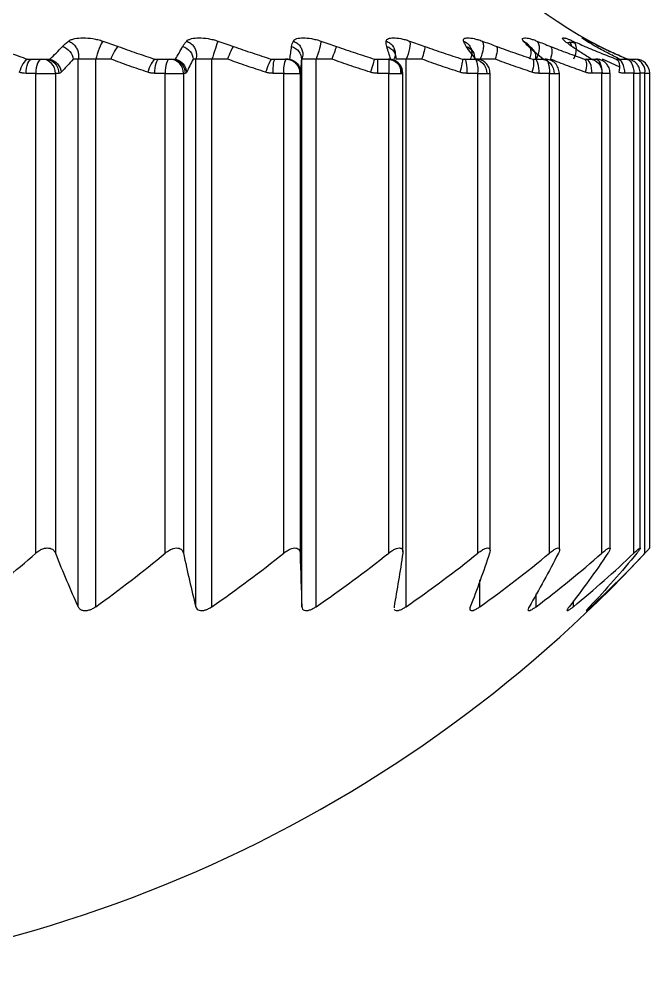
# Model space of a CAD drawing. Header units: inches. Extents: x 24920 to 61775, y 10942 to 38819.
# Drawn here: x 58783.75 to 58788.17, y 31158.84 to 31165.62 of the extents above; entities that cross this region are included whole.
import ezdxf

# ---------------------------------------------------------------- set-up
doc = ezdxf.new("R2010")
doc.units = ezdxf.units.IN
doc.header["$MEASUREMENT"] = 0
doc.layers.add('FF-FIXT', color=2, linetype='Continuous')

# ---------------------------------------------------------------- blocks, each defined once
blk = doc.blocks.new('sgg')
at = {"layer": 'FF-FIXT', "color": 8, "ltscale": 3}
for p, q in [((58787.5874, 30989.9874), (58787.584, 30989.9898)), ((58787.3507, 30989.9141), (58787.328, 30989.9341)), ((58787.6471, 30989.9195), (58787.6346, 30989.9271)), ((58783.8032, 30989.8427), (58783.8356, 30989.8427)), ((58783.8201, 30989.8357), (58783.8275, 30989.8427)), ((58783.8356, 30989.8427), (58783.9281, 30989.8427)), ((58783.8356, 30989.8427), (58783.9044, 30989.8427)), ((58783.9044, 30989.8427), (58783.9281, 30989.8427)), ((58783.9281, 30989.8427), (58783.9603, 30989.8427)), ((58784.1587, 30989.8427), (58784.1242, 30989.8427)), ((58784.1588, 30985.9972), (58784.1587, 30989.8427)), ((58784.3887, 30989.8427), (58784.2828, 30989.8427)), ((58784.2829, 30985.9972), (58784.2828, 30989.8427)), ((58784.6971, 30989.8427), (58784.7272, 30989.8427)), ((58784.7167, 30989.8357), (58784.7195, 30989.8427)), ((58784.7272, 30989.8427), (58784.813, 30989.8427)), ((58784.7272, 30989.8427), (58784.8, 30989.8427)), ((58784.8, 30989.8427), (58784.813, 30989.8427)), ((58784.813, 30989.8427), (58784.8427, 30989.8427)), ((58784.9854, 30989.8427), (58784.9666, 30989.8427)), ((58784.9855, 30985.9972), (58784.9854, 30989.8427)), ((58785.2082, 30989.8427), (58785.0987, 30989.8427)), ((58785.0988, 30985.9972), (58785.0987, 30989.8427)), ((58785.5157, 30989.8427), (58785.5429, 30989.8427)), ((58785.5376, 30989.8358), (58785.5358, 30989.8428)), ((58785.5429, 30989.8427), (58785.62, 30989.8427)), ((58785.5429, 30989.8427), (58785.6181, 30989.8427)), ((58785.6181, 30989.8427), (58785.62, 30989.8427)), ((58785.62, 30989.8427), (58785.6466, 30989.8427)), ((58785.7305, 30989.8427), (58785.7278, 30989.8427)), ((58785.7306, 30985.9973), (58785.7305, 30989.8427)), ((58785.9413, 30989.8427), (58785.8307, 30989.8427)), ((58785.8308, 30985.9973), (58785.8307, 30989.8427)), ((58786.2414, 30989.8427), (58786.265, 30989.8427)), ((58786.2651, 30989.8358), (58786.2587, 30989.8428)), ((58786.265, 30989.8427), (58786.341, 30989.8427)), ((58786.3318, 30989.8427), (58786.3548, 30989.8427)), ((58786.5724, 30989.8427), (58786.4629, 30989.8427)), ((58786.463, 30985.9973), (58786.4629, 30989.8427)), ((58786.8586, 30989.8427), (58786.8781, 30989.8427)), ((58786.8835, 30989.8358), (58786.8727, 30989.8428)), ((58786.8781, 30989.8427), (58786.9534, 30989.8427)), ((58787.0879, 30989.8427), (58786.982, 30989.8427)), ((58787.354, 30989.8427), (58787.369, 30989.8427)), ((58787.369, 30989.8427), (58787.4419, 30989.8427)), ((58787.7171, 30989.8428), (58787.7273, 30989.8428)), ((58787.7273, 30989.8428), (58787.7962, 30989.8428)), ((58787.9613, 30989.7892), (58787.844, 30989.8428)), ((58787.94, 30989.8428), (58787.9452, 30989.8428)), ((58787.9655, 30989.8358), (58787.9431, 30989.8428)), ((58787.9452, 30989.8428), (58788.0086, 30989.8428)), ((58788.018, 30989.8428), (58788.0746, 30989.8428)), ((58783.8617, 30989.7427), (58783.7929, 30989.7427)), ((58783.8617, 30989.7427), (58783.9994, 30989.7427)), ((58783.8617, 30986.3735), (58783.8617, 30989.7427)), ((58783.9994, 30989.7427), (58783.9995, 30986.3735)), ((58784.0231, 30989.7427), (58783.9994, 30989.7427)), ((58784.771, 30989.7427), (58784.6982, 30989.7427)), ((58784.771, 30989.7427), (58784.8986, 30989.7427)), ((58784.771, 30986.3735), (58784.771, 30989.7427)), ((58784.8986, 30989.7427), (58784.8986, 30986.3735)), ((58784.9115, 30989.7427), (58784.8986, 30989.7427)), ((58785.6033, 30989.7427), (58785.5281, 30989.7427)), ((58785.6033, 30989.7427), (58785.7181, 30989.7427)), ((58785.6034, 30986.3735), (58785.6033, 30989.7427)), ((58785.7181, 30989.7427), (58785.7181, 30986.3735)), ((58785.7199, 30989.7427), (58785.7181, 30989.7427)), ((58786.3409, 30989.7427), (58786.2648, 30989.7427)), ((58786.3409, 30986.3735), (58786.3409, 30989.7427)), ((58786.3409, 30989.7427), (58786.4349, 30989.7427)), ((58786.4349, 30989.7427), (58786.4411, 30989.7427)), ((58786.4411, 30986.3827), (58786.4411, 30989.7427)), ((58786.9678, 30989.7427), (58786.8925, 30989.7427)), ((58786.9679, 30986.3735), (58786.9678, 30989.7427)), ((58786.9678, 30989.7427), (58787.0534, 30989.7427)), ((58787.0534, 30986.3912), (58787.0534, 30989.7427)), ((58787.4706, 30989.7427), (58787.3978, 30989.7427)), ((58787.4706, 30989.7427), (58787.54, 30989.7427)), ((58787.4707, 30986.3735), (58787.4706, 30989.7427)), ((58787.54, 30989.7427), (58787.5419, 30989.7427)), ((58787.542, 30986.3997), (58787.5419, 30989.7427)), ((58787.8386, 30989.7428), (58787.7697, 30989.7428)), ((58787.8387, 30986.3735), (58787.8386, 30989.7428)), ((58787.8386, 30989.7428), (58787.8962, 30989.7428)), ((58787.8963, 30986.4047), (58787.8962, 30989.7428)), ((58788.0638, 30989.7428), (58788.0004, 30989.7428)), ((58788.0639, 30986.3735), (58788.0638, 30989.7428)), ((58788.0638, 30989.7428), (58788.1086, 30989.7428)), ((58788.1087, 30986.408), (58788.1086, 30989.7428)), ((58788.1414, 30989.7428), (58788.1086, 30989.7428)), ((58788.1415, 30986.3736), (58788.1414, 30989.7428)), ((58788.1414, 30989.7428), (58788.1746, 30989.7428)), ((58788.1747, 30986.4092), (58788.1746, 30989.7428)), ((58786.982, 30985.9973), (58786.982, 30986.1852)), ((58787.3767, 30985.9973), (58787.3767, 30986.087)), ((58786.3782, 30985.9973), (58786.3785, 30985.9903)), ((58787.6384, 30985.9973), (58787.6384, 30986.038))]:
    blk.add_line(p, q, dxfattribs=at)
at = {"layer": 'FF-FIXT', "color": 8, "ltscale": 3, "flags": 128}
for points in [[(58783.9044, 30989.8427), (58783.8961, 30989.8408), (58783.888, 30989.8351), (58783.8806, 30989.8258), (58783.8742, 30989.8134), (58783.8688, 30989.7982), (58783.8649, 30989.7809), (58783.8625, 30989.7622), (58783.8617, 30989.7427)], [(58784.8, 30989.8427), (58784.7944, 30989.8408), (58784.7889, 30989.8351), (58784.7839, 30989.8258), (58784.7795, 30989.8134), (58784.7759, 30989.7983), (58784.7732, 30989.781), (58784.7715, 30989.7622), (58784.771, 30989.7427)], [(58786.99, 30989.8352), (58786.9722, 30989.8408), (58786.9534, 30989.8427)], [(58787.4419, 30989.8427), (58787.4475, 30989.8408), (58787.4529, 30989.8351), (58787.4579, 30989.8259), (58787.4622, 30989.8135), (58787.4658, 30989.7983), (58787.4684, 30989.781), (58787.4701, 30989.7623), (58787.4706, 30989.7427)], [(58787.475, 30989.836), (58787.4597, 30989.8408), (58787.4419, 30989.8427)], [(58787.7962, 30989.8428), (58787.8045, 30989.8408), (58787.8124, 30989.8351), (58787.8197, 30989.8259), (58787.8262, 30989.8135), (58787.8314, 30989.7983), (58787.8354, 30989.781), (58787.8378, 30989.7623), (58787.8386, 30989.7428)], [(58788.0086, 30989.8428), (58788.0194, 30989.8408), (58788.0297, 30989.8351), (58788.0393, 30989.8259), (58788.0476, 30989.8135), (58788.0545, 30989.7983), (58788.0596, 30989.781), (58788.0627, 30989.7623), (58788.0638, 30989.7428)]]:
    blk.add_lwpolyline(points, dxfattribs=at)
at = {"layer": 'FF-FIXT', "color": 8, "ltscale": 3}
for centre, radius, start, end in [((58789.1844, 30992.6067), 3, 135.58591, 246.92294), ((58783.9018, 30989.7451), 0.0976, 358.57369, 88.48711), ((58784.7993, 30989.7434), 0.0993, 359.58654, 89.57307), ((58785.7835, 30989.7672), 0.1818, 155.45404, 187.73159), ((58785.6181, 30989.7427), 0.1, 25.3603, 89.99133), ((58800.5377, 30989.7676), 14.1969, 179.69697, 180.10056), ((58786.3405, 30989.743), 0.0998, 359.82455, 75.57339), ((58786.7838, 30989.7672), 0.1856, 352.41939, 24.00697), ((58788.0539, 30989.7566), 0.0886, 351.01758, 76.45951), ((58788.0746, 30989.7428), 0.1, 0.0016, 89.60244), ((58785.618, 30989.7427), 0.1001, 0.00136, 25.34762), ((58781.1844, 30992.8426), 9.5, 270.00122, 317.22956)]:
    blk.add_arc(centre, radius, start, end, dxfattribs=at)
for points, knots in [([(58784.0923, 30989.9694), (58784.0981, 30989.9729), (58784.1099, 30989.9798), (58784.1425, 30989.9891), (58784.1926, 30989.994), (58784.2504, 30989.9891), (58784.2978, 30989.9798), (58784.321, 30989.9729), (58784.3324, 30989.9694)], [0, 0, 0, 0, 0.123613, 0.250339, 0.5, 0.749661, 0.876362, 1, 1, 1, 1]), ([(58784.9217, 30989.9694), (58784.926, 30989.9729), (58784.9347, 30989.9798), (58784.9619, 30989.9891), (58785.0063, 30989.994), (58785.0604, 30989.9891), (58785.1064, 30989.9798), (58785.1296, 30989.9729), (58785.1411, 30989.9694)], [0, 0, 0, 0, 0.123613, 0.250339, 0.5, 0.749661, 0.876362, 1, 1, 1, 1]), ([(58785.671, 30989.9695), (58785.6737, 30989.9729), (58785.6791, 30989.9799), (58785.7002, 30989.9891), (58785.738, 30989.994), (58785.7873, 30989.9891), (58785.8308, 30989.9799), (58785.8536, 30989.9729), (58785.8648, 30989.9695)], [0, 0, 0, 0, 0.123614, 0.250339, 0.5, 0.749661, 0.876362, 1, 1, 1, 1]), ([(58786.324, 30989.9695), (58786.325, 30989.9729), (58786.3271, 30989.9799), (58786.3417, 30989.9891), (58786.372, 30989.994), (58786.4155, 30989.9892), (58786.4556, 30989.9799), (58786.4774, 30989.9729), (58786.4881, 30989.9695)], [0, 0, 0, 0, 0.123613, 0.250339, 0.5, 0.749661, 0.876362, 1, 1, 1, 1]), ([(58786.8667, 30989.9695), (58786.866, 30989.9729), (58786.8647, 30989.9799), (58786.8725, 30989.9892), (58786.8947, 30989.994), (58786.9314, 30989.9892), (58786.9672, 30989.9799), (58786.9876, 30989.9729), (58786.9977, 30989.9695)], [0, 0, 0, 0, 0.123613, 0.250339, 0.5, 0.749662, 0.876363, 1, 1, 1, 1]), ([(58787.2875, 30989.9695), (58787.2852, 30989.9729), (58787.2805, 30989.9799), (58787.2813, 30989.9892), (58787.2949, 30989.994), (58787.324, 30989.9892), (58787.3548, 30989.9799), (58787.3733, 30989.9729), (58787.3825, 30989.9695)], [0, 0, 0, 0, 0.123613, 0.250339, 0.5, 0.749661, 0.876362, 1, 1, 1, 1]), ([(58787.5773, 30989.9695), (58787.5734, 30989.9729), (58787.5654, 30989.9799), (58787.5592, 30989.9892), (58787.5639, 30989.994), (58787.5848, 30989.9892), (58787.61, 30989.9799), (58787.6263, 30989.9729), (58787.6343, 30989.9695)], [0, 0, 0, 0, 0.123612, 0.250338, 0.499998, 0.74966, 0.87636, 1, 1, 1, 1]), ([(58787.73, 30989.9695), (58787.7246, 30989.9729), (58787.7135, 30989.9799), (58787.7004, 30989.9892), (58787.6961, 30989.994), (58787.7084, 30989.9892), (58787.7273, 30989.9799), (58787.741, 30989.9729), (58787.7477, 30989.9695)], [0, 0, 0, 0, 0.123613, 0.250339, 0.5, 0.749661, 0.876362, 1, 1, 1, 1]), ([(58787.7256, 30989.9724), (58787.7228, 30989.9755), (58787.7162, 30989.9829), (58787.7076, 30989.9879), (58787.7025, 30989.9909)], [0, 0, 0, 0, 0.416208, 1, 1, 1, 1]), ([(58783.5594, 30989.9318), (58783.5999, 30989.9161), (58783.6807, 30989.8848), (58783.7625, 30989.8567), (58783.8032, 30989.8427)], [0, 0, 0, 0, 0.501893, 1, 1, 1, 1]), ([(58783.9603, 30989.8427), (58783.975, 30989.8567), (58784.0047, 30989.8848), (58784.034, 30989.9161), (58784.0487, 30989.9318)], [0, 0, 0, 0, 0.498105, 1, 1, 1, 1]), ([(58784.0487, 30989.9318), (58784.055, 30989.9383), (58784.0677, 30989.9513), (58784.0841, 30989.9634), (58784.0923, 30989.9694)], [0, 0, 0, 0, 0.497576, 1, 1, 1, 1]), ([(58784.0487, 30989.9318), (58784.0681, 30989.9258), (58784.0874, 30989.9129), (58784.1146, 30989.8797), (58784.1222, 30989.86), (58784.1242, 30989.8427)], [0, 0, 0, 0, 0.5, 0.5, 1, 1, 1, 1]), ([(58784.0923, 30989.9694), (58784.101, 30989.9651), (58784.1183, 30989.9563), (58784.1396, 30989.9344), (58784.1548, 30989.9082), (58784.1616, 30989.8827), (58784.1625, 30989.8605), (58784.16, 30989.8486), (58784.1587, 30989.8427)], [0, 0, 0, 0, 0.187319, 0.374876, 0.562147, 0.749607, 0.875012, 1, 1, 1, 1]), ([(58784.3324, 30989.9694), (58784.3262, 30989.9608), (58784.3165, 30989.9417), (58784.297, 30989.8919), (58784.2881, 30989.8634), (58784.2828, 30989.8427)], [0, 0, 0, 0, 0.5, 0.5, 1, 1, 1, 1]), ([(58784.3324, 30989.9694), (58784.3507, 30989.9634), (58784.3871, 30989.9513), (58784.4224, 30989.9383), (58784.4399, 30989.9318)], [0, 0, 0, 0, 0.502424, 1, 1, 1, 1]), ([(58784.4399, 30989.9318), (58784.4326, 30989.9262), (58784.4231, 30989.9143), (58784.4042, 30989.8815), (58784.3952, 30989.8612), (58784.3887, 30989.8427)], [0, 0, 0, 0, 0.5, 0.5, 1, 1, 1, 1]), ([(58784.4399, 30989.9318), (58784.4827, 30989.9161), (58784.568, 30989.8848), (58784.6542, 30989.8567), (58784.6971, 30989.8427)], [0, 0, 0, 0, 0.501894, 1, 1, 1, 1]), ([(58784.8427, 30989.8427), (58784.8511, 30989.8567), (58784.8681, 30989.8848), (58784.8849, 30989.9161), (58784.8933, 30989.9319)], [0, 0, 0, 0, 0.498105, 1, 1, 1, 1]), ([(58784.8933, 30989.9319), (58784.8971, 30989.9383), (58784.9047, 30989.9513), (58784.916, 30989.9634), (58784.9217, 30989.9694)], [0, 0, 0, 0, 0.497576, 1, 1, 1, 1]), ([(58784.8933, 30989.9318), (58784.9131, 30989.9258), (58784.9324, 30989.9129), (58784.9588, 30989.8797), (58784.9655, 30989.86), (58784.9666, 30989.8427)], [0, 0, 0, 0, 0.5, 0.5, 1, 1, 1, 1]), ([(58784.9217, 30989.9694), (58784.9307, 30989.9651), (58784.9486, 30989.9563), (58784.97, 30989.9344), (58784.9848, 30989.9083), (58784.9906, 30989.8828), (58784.9904, 30989.8605), (58784.9871, 30989.8486), (58784.9854, 30989.8427)], [0, 0, 0, 0, 0.1873188, 0.3748764, 0.5621473, 0.7496069, 0.875012, 1, 1, 1, 1]), ([(58785.1411, 30989.9694), (58785.138, 30989.9608), (58785.1315, 30989.9418), (58785.1149, 30989.8919), (58785.1055, 30989.8635), (58785.0987, 30989.8427)], [0, 0, 0, 0, 0.5, 0.5, 1, 1, 1, 1]), ([(58785.1411, 30989.9694), (58785.1596, 30989.9634), (58785.1964, 30989.9513), (58785.2326, 30989.9383), (58785.2507, 30989.9319)], [0, 0, 0, 0, 0.502424, 1, 1, 1, 1]), ([(58785.2507, 30989.9319), (58785.2459, 30989.9262), (58785.2389, 30989.9143), (58785.2232, 30989.8816), (58785.2149, 30989.8612), (58785.2082, 30989.8427)], [0, 0, 0, 0, 0.5, 0.5, 1, 1, 1, 1]), ([(58785.2507, 30989.9319), (58785.2948, 30989.9162), (58785.3826, 30989.8849), (58785.4715, 30989.8567), (58785.5157, 30989.8427)], [0, 0, 0, 0, 0.501894, 1, 1, 1, 1]), ([(58785.6466, 30989.8427), (58785.6486, 30989.8567), (58785.6525, 30989.8849), (58785.6564, 30989.9162), (58785.6584, 30989.9319)], [0, 0, 0, 0, 0.498105, 1, 1, 1, 1]), ([(58785.6584, 30989.9319), (58785.6595, 30989.9383), (58785.6618, 30989.9513), (58785.6679, 30989.9634), (58785.671, 30989.9695)], [0, 0, 0, 0, 0.497576, 1, 1, 1, 1]), ([(58785.6584, 30989.9319), (58785.6781, 30989.9258), (58785.697, 30989.9129), (58785.7219, 30989.8797), (58785.7277, 30989.86), (58785.7278, 30989.8427)], [0, 0, 0, 0, 0.5, 0.5, 1, 1, 1, 1]), ([(58785.671, 30989.9695), (58785.68, 30989.9651), (58785.6982, 30989.9563), (58785.7192, 30989.9344), (58785.7332, 30989.9083), (58785.738, 30989.8828), (58785.7366, 30989.8605), (58785.7326, 30989.8486), (58785.7305, 30989.8427)], [0, 0, 0, 0, 0.187319, 0.374876, 0.562147, 0.749607, 0.875012, 1, 1, 1, 1]), ([(58785.8648, 30989.9695), (58785.865, 30989.9609), (58785.8619, 30989.9418), (58785.8484, 30989.8919), (58785.8388, 30989.8635), (58785.8307, 30989.8427)], [0, 0, 0, 0, 0.5, 0.5, 1, 1, 1, 1]), ([(58785.8648, 30989.9695), (58785.8831, 30989.9634), (58785.9196, 30989.9513), (58785.956, 30989.9383), (58785.9742, 30989.9319)], [0, 0, 0, 0, 0.502424, 1, 1, 1, 1]), ([(58785.9742, 30989.9319), (58785.972, 30989.9262), (58785.9677, 30989.9143), (58785.9556, 30989.8816), (58785.9481, 30989.8612), (58785.9413, 30989.8427)], [0, 0, 0, 0, 0.5, 0.5, 1, 1, 1, 1]), ([(58785.9742, 30989.9319), (58786.0186, 30989.9162), (58786.1072, 30989.8849), (58786.1968, 30989.8567), (58786.2414, 30989.8427)], [0, 0, 0, 0, 0.5018941, 1, 1, 1, 1]), ([(58786.3274, 30989.9319), (58786.3259, 30989.9384), (58786.3228, 30989.9513), (58786.3236, 30989.9634), (58786.324, 30989.9695)], [0, 0, 0, 0, 0.4975763, 1, 1, 1, 1]), ([(58786.324, 30989.9695), (58786.3329, 30989.9651), (58786.3509, 30989.9564), (58786.3711, 30989.9344), (58786.3841, 30989.9083), (58786.3876, 30989.8828), (58786.3852, 30989.8606), (58786.3805, 30989.8487), (58786.3781, 30989.8427)], [0, 0, 0, 0, 0.187319, 0.374876, 0.562147, 0.749607, 0.875012, 1, 1, 1, 1]), ([(58786.3548, 30989.8427), (58786.3502, 30989.8567), (58786.341, 30989.8849), (58786.332, 30989.9162), (58786.3274, 30989.9319)], [0, 0, 0, 0, 0.4981049, 1, 1, 1, 1]), ([(58786.3274, 30989.9319), (58786.3466, 30989.9258), (58786.3648, 30989.9129), (58786.3877, 30989.8797), (58786.3924, 30989.86), (58786.3916, 30989.8427)], [0, 0, 0, 0, 0.5, 0.5, 1, 1, 1, 1]), ([(58786.4881, 30989.9695), (58786.4916, 30989.9609), (58786.4918, 30989.9418), (58786.4819, 30989.8919), (58786.4723, 30989.8635), (58786.4629, 30989.8427)], [0, 0, 0, 0, 0.5, 0.5, 1, 1, 1, 1]), ([(58786.4881, 30989.9695), (58786.5059, 30989.9634), (58786.5412, 30989.9513), (58786.577, 30989.9384), (58786.5949, 30989.9319)], [0, 0, 0, 0, 0.5024236, 1, 1, 1, 1]), ([(58786.5949, 30989.9319), (58786.5955, 30989.9262), (58786.5938, 30989.9143), (58786.5856, 30989.8816), (58786.5792, 30989.8612), (58786.5724, 30989.8427)], [0, 0, 0, 0, 0.5, 0.5, 1, 1, 1, 1]), ([(58786.5949, 30989.9319), (58786.6387, 30989.9162), (58786.7261, 30989.8849), (58786.8145, 30989.8568), (58786.8586, 30989.8427)], [0, 0, 0, 0, 0.501894, 1, 1, 1, 1]), ([(58786.8667, 30989.9695), (58786.8754, 30989.9651), (58786.8927, 30989.9564), (58786.9118, 30989.9344), (58786.9233, 30989.9083), (58786.9256, 30989.8828), (58786.9221, 30989.8606), (58786.9169, 30989.8487), (58786.9143, 30989.8427)], [0, 0, 0, 0, 0.187319, 0.374876, 0.562147, 0.749607, 0.875012, 1, 1, 1, 1]), ([(58786.8861, 30989.9319), (58786.882, 30989.9384), (58786.8736, 30989.9514), (58786.869, 30989.9634), (58786.8667, 30989.9695)], [0, 0, 0, 0, 0.497576, 1, 1, 1, 1]), ([(58786.9521, 30989.8427), (58786.9411, 30989.8568), (58786.9189, 30989.8849), (58786.8971, 30989.9162), (58786.8861, 30989.9319)], [0, 0, 0, 0, 0.4981049, 1, 1, 1, 1]), ([(58786.8861, 30989.9319), (58786.9045, 30989.9258), (58786.9214, 30989.913), (58786.9419, 30989.8797), (58786.9454, 30989.8601), (58786.9437, 30989.8427)], [0, 0, 0, 0, 0.5, 0.5, 1, 1, 1, 1]), ([(58786.9977, 30989.9695), (58787.0043, 30989.9609), (58787.008, 30989.9418), (58787.0018, 30989.892), (58786.9923, 30989.8635), (58786.982, 30989.8427)], [0, 0, 0, 0, 0.5, 0.5, 1, 1, 1, 1]), ([(58786.9977, 30989.9695), (58787.0144, 30989.9634), (58787.0478, 30989.9514), (58787.0824, 30989.9384), (58787.0995, 30989.9319)], [0, 0, 0, 0, 0.502424, 1, 1, 1, 1]), ([(58787.0995, 30989.9319), (58787.1028, 30989.9262), (58787.104, 30989.9144), (58787.0997, 30989.8816), (58787.0944, 30989.8612), (58787.0879, 30989.8427)], [0, 0, 0, 0, 0.5, 0.5, 1, 1, 1, 1]), ([(58787.0995, 30989.9319), (58787.1418, 30989.9162), (58787.2262, 30989.8849), (58787.3115, 30989.8568), (58787.354, 30989.8427)], [0, 0, 0, 0, 0.501894, 1, 1, 1, 1]), ([(58787.3225, 30989.9319), (58787.3158, 30989.9384), (58787.3024, 30989.9514), (58787.2925, 30989.9634), (58787.2875, 30989.9695)], [0, 0, 0, 0, 0.497576, 1, 1, 1, 1]), ([(58787.2875, 30989.9695), (58787.2957, 30989.9651), (58787.3121, 30989.9564), (58787.3295, 30989.9344), (58787.3395, 30989.9083), (58787.3405, 30989.8828), (58787.336, 30989.8606), (58787.3303, 30989.8487), (58787.3275, 30989.8427)], [0, 0, 0, 0, 0.187319, 0.374876, 0.562147, 0.749607, 0.875012, 1, 1, 1, 1]), ([(58787.4256, 30989.8427), (58787.4084, 30989.8568), (58787.3738, 30989.8849), (58787.3396, 30989.9162), (58787.3225, 30989.9319)], [0, 0, 0, 0, 0.498105, 1, 1, 1, 1]), ([(58787.3225, 30989.9319), (58787.3396, 30989.9258), (58787.3549, 30989.913), (58787.3725, 30989.8797), (58787.3747, 30989.8601), (58787.3722, 30989.8427)], [0, 0, 0, 0, 0.5, 0.5, 1, 1, 1, 1]), ([(58787.3825, 30989.9695), (58787.3922, 30989.9609), (58787.3991, 30989.9418), (58787.3968, 30989.892), (58787.3877, 30989.8635), (58787.3766, 30989.8427)], [0, 0, 0, 0, 0.5, 0.5, 1, 1, 1, 1]), ([(58787.3825, 30989.9695), (58787.3979, 30989.9634), (58787.4287, 30989.9514), (58787.4611, 30989.9384), (58787.4773, 30989.9319)], [0, 0, 0, 0, 0.502424, 1, 1, 1, 1]), ([(58787.4773, 30989.9319), (58787.4832, 30989.9262), (58787.4871, 30989.9144), (58787.487, 30989.8816), (58787.4829, 30989.8613), (58787.4768, 30989.8427)], [0, 0, 0, 0, 0.5, 0.5, 1, 1, 1, 1]), ([(58787.4773, 30989.9319), (58787.5171, 30989.9162), (58787.5966, 30989.8849), (58787.677, 30989.8568), (58787.7171, 30989.8428)], [0, 0, 0, 0, 0.501894, 1, 1, 1, 1]), ([(58787.6272, 30989.9319), (58787.6181, 30989.9384), (58787.5999, 30989.9514), (58787.5849, 30989.9634), (58787.5773, 30989.9695)], [0, 0, 0, 0, 0.497576, 1, 1, 1, 1]), ([(58787.6453, 30989.9559), (58787.6352, 30989.9578), (58787.6146, 30989.9616), (58787.6064, 30989.9592), (58787.6022, 30989.9579)], [0, 0, 0, 0, 0.488041, 1, 1, 1, 1]), ([(58787.6278, 30989.9313), (58787.6265, 30989.9364), (58787.6241, 30989.9467), (58787.6184, 30989.9553), (58787.6156, 30989.9597)], [0, 0, 0, 0, 0.489562, 1, 1, 1, 1]), ([(58787.7652, 30989.8428), (58787.7421, 30989.8568), (58787.6958, 30989.8849), (58787.6501, 30989.9162), (58787.6272, 30989.9319)], [0, 0, 0, 0, 0.498105, 1, 1, 1, 1]), ([(58787.6343, 30989.9695), (58787.6481, 30989.9634), (58787.6756, 30989.9514), (58787.7052, 30989.9384), (58787.72, 30989.9319)], [0, 0, 0, 0, 0.5024236, 1, 1, 1, 1]), ([(58787.6343, 30989.9695), (58787.6469, 30989.9609), (58787.6569, 30989.9418), (58787.6585, 30989.892), (58787.65, 30989.8635), (58787.6384, 30989.8428)], [0, 0, 0, 0, 0.5, 0.5, 1, 1, 1, 1]), ([(58787.72, 30989.9319), (58787.7566, 30989.9162), (58787.8294, 30989.8849), (58787.9032, 30989.8568), (58787.94, 30989.8428)], [0, 0, 0, 0, 0.501894, 1, 1, 1, 1]), ([(58787.7937, 30989.9319), (58787.7824, 30989.9384), (58787.7597, 30989.9514), (58787.74, 30989.9634), (58787.73, 30989.9695)], [0, 0, 0, 0, 0.497576, 1, 1, 1, 1]), ([(58787.7477, 30989.9695), (58787.7596, 30989.9634), (58787.7832, 30989.9514), (58787.8094, 30989.9384), (58787.8225, 30989.9319)], [0, 0, 0, 0, 0.502424, 1, 1, 1, 1]), ([(58787.9636, 30989.8428), (58787.9352, 30989.8568), (58787.8782, 30989.8849), (58787.8219, 30989.9162), (58787.7937, 30989.9319)], [0, 0, 0, 0, 0.498105, 1, 1, 1, 1]), ([(58788.0166, 30989.8428), (58787.9834, 30989.8568), (58787.917, 30989.8849), (58787.8513, 30989.9162), (58787.8183, 30989.9319)], [0, 0, 0, 0, 0.498105, 1, 1, 1, 1]), ([(58787.8225, 30989.9319), (58787.855, 30989.9162), (58787.9197, 30989.8849), (58787.9853, 30989.8568), (58788.0179, 30989.8428)], [0, 0, 0, 0, 0.501894, 1, 1, 1, 1]), ([(58783.8032, 30989.8427), (58783.7938, 30989.8378), (58783.7822, 30989.8266), (58783.7607, 30989.7928), (58783.7513, 30989.7708), (58783.7456, 30989.7505)], [0, 0, 0, 0, 0.5, 0.5, 1, 1, 1, 1]), ([(58783.7929, 30989.7427), (58783.7929, 30989.7662), (58783.797, 30989.7939), (58783.8137, 30989.8329), (58783.8255, 30989.8427), (58783.8356, 30989.8427)], [0, 0, 0, 0, 0.5, 0.5, 1, 1, 1, 1]), ([(58783.9281, 30989.8427), (58783.9505, 30989.8427), (58783.9768, 30989.8329), (58784.0139, 30989.7939), (58784.0231, 30989.7662), (58784.0231, 30989.7427)], [0, 0, 0, 0, 0.5, 0.5, 1, 1, 1, 1]), ([(58783.9603, 30989.8427), (58783.9794, 30989.8376), (58783.9995, 30989.8257), (58784.029, 30989.7914), (58784.0376, 30989.7699), (58784.0395, 30989.7505)], [0, 0, 0, 0, 0.5, 0.5, 1, 1, 1, 1]), ([(58784.1242, 30989.8427), (58784.1101, 30989.8265), (58784.082, 30989.7941), (58784.0536, 30989.765), (58784.0395, 30989.7505)], [0, 0, 0, 0, 0.501585, 1, 1, 1, 1]), ([(58784.2828, 30989.8427), (58784.2735, 30989.8428), (58784.2636, 30989.8427), (58784.2538, 30989.8427), (58784.2426, 30989.8427), (58784.2313, 30989.8427), (58784.2208, 30989.8427), (58784.2102, 30989.8427), (58784.2001, 30989.8427), (58784.1914, 30989.8427), (58784.1826, 30989.8427), (58784.1749, 30989.8427), (58784.169, 30989.8427), (58784.1647, 30989.8427), (58784.1612, 30989.8428), (58784.1587, 30989.8427)], [0, 0, 0, 0, 0.0000293073, 0.0000293073, 0.0000293073, 0.0000629551, 0.0000629551, 0.0000629551, 0.0000966479, 0.0000966479, 0.0000966479, 0.0001303408, 0.0001303408, 0.0001303408, 0.0001544286, 0.0001544286, 0.0001544286, 0.0001544286]), ([(58784.6481, 30989.7506), (58784.6047, 30989.7651), (58784.5177, 30989.7941), (58784.4318, 30989.8265), (58784.3887, 30989.8427)], [0, 0, 0, 0, 0.498412, 1, 1, 1, 1]), ([(58784.6971, 30989.8427), (58784.6903, 30989.8379), (58784.6812, 30989.8266), (58784.6629, 30989.7928), (58784.6541, 30989.7708), (58784.6481, 30989.7506)], [0, 0, 0, 0, 0.5, 0.5, 1, 1, 1, 1]), ([(58784.6982, 30989.7427), (58784.6982, 30989.7663), (58784.701, 30989.7939), (58784.7124, 30989.8329), (58784.7204, 30989.8427), (58784.7272, 30989.8427)], [0, 0, 0, 0, 0.5, 0.5, 1, 1, 1, 1]), ([(58784.813, 30989.8427), (58784.8362, 30989.8427), (58784.8634, 30989.8329), (58784.9019, 30989.7939), (58784.9115, 30989.7663), (58784.9115, 30989.7427)], [0, 0, 0, 0, 0.5, 0.5, 1, 1, 1, 1]), ([(58784.8427, 30989.8427), (58784.8622, 30989.8376), (58784.8826, 30989.8257), (58784.9115, 30989.7915), (58784.9194, 30989.7699), (58784.9204, 30989.7506)], [0, 0, 0, 0, 0.5, 0.5, 1, 1, 1, 1]), ([(58784.9666, 30989.8427), (58784.9589, 30989.8265), (58784.9436, 30989.7941), (58784.9281, 30989.7651), (58784.9204, 30989.7506)], [0, 0, 0, 0, 0.501585, 1, 1, 1, 1]), ([(58785.0987, 30989.8427), (58785.0891, 30989.8428), (58785.0791, 30989.8427), (58785.0694, 30989.8427), (58785.0584, 30989.8427), (58785.0474, 30989.8427), (58785.0375, 30989.8427), (58785.0276, 30989.8427), (58785.0185, 30989.8427), (58785.0108, 30989.8427), (58785.0032, 30989.8427), (58784.9969, 30989.8427), (58784.9924, 30989.8427), (58784.9891, 30989.8427), (58784.9868, 30989.8428), (58784.9854, 30989.8427)], [0, 0, 0, 0, 0.0000293073, 0.0000293073, 0.0000293073, 0.0000629551, 0.0000629551, 0.0000629551, 0.0000966479, 0.0000966479, 0.0000966479, 0.0001303408, 0.0001303408, 0.0001303408, 0.0001544286, 0.0001544286, 0.0001544286, 0.0001544286]), ([(58785.4763, 30989.7506), (58785.4315, 30989.7651), (58785.3416, 30989.7942), (58785.2527, 30989.8265), (58785.2082, 30989.8427)], [0, 0, 0, 0, 0.498413, 1, 1, 1, 1]), ([(58785.5157, 30989.8427), (58785.5115, 30989.8379), (58785.5051, 30989.8266), (58785.4905, 30989.7928), (58785.4826, 30989.7708), (58785.4763, 30989.7506)], [0, 0, 0, 0, 0.5, 0.5, 1, 1, 1, 1]), ([(58785.5281, 30989.7427), (58785.5281, 30989.7663), (58785.5295, 30989.7939), (58785.5353, 30989.8329), (58785.5394, 30989.8427), (58785.5429, 30989.8427)], [0, 0, 0, 0, 0.5, 0.5, 1, 1, 1, 1]), ([(58785.7084, 30989.7856), (58785.7062, 30989.7896), (58785.6992, 30989.8026), (58785.6803, 30989.8224), (58785.6508, 30989.8396), (58785.6284, 30989.8417), (58785.617, 30989.8427)], [0, 0, 0, 0, 0.126488, 0.404145, 0.697893, 1, 1, 1, 1]), ([(58785.62, 30989.8427), (58785.6435, 30989.8427), (58785.6711, 30989.8329), (58785.7102, 30989.7939), (58785.7199, 30989.7663), (58785.7199, 30989.7427)], [0, 0, 0, 0, 0.5, 0.5, 1, 1, 1, 1]), ([(58785.6466, 30989.8427), (58785.6662, 30989.8377), (58785.6863, 30989.8257), (58785.714, 30989.7915), (58785.7211, 30989.7699), (58785.7212, 30989.7506)], [0, 0, 0, 0, 0.5, 0.5, 1, 1, 1, 1]), ([(58785.7278, 30989.8427), (58785.7267, 30989.8265), (58785.7245, 30989.7942), (58785.7223, 30989.7651), (58785.7212, 30989.7506)], [0, 0, 0, 0, 0.501585, 1, 1, 1, 1]), ([(58785.8307, 30989.8427), (58785.8209, 30989.8428), (58785.811, 30989.8427), (58785.8017, 30989.8427), (58785.791, 30989.8427), (58785.7807, 30989.8427), (58785.7717, 30989.8427), (58785.7626, 30989.8427), (58785.7546, 30989.8427), (58785.7482, 30989.8427), (58785.7419, 30989.8427), (58785.737, 30989.8427), (58785.734, 30989.8427), (58785.7319, 30989.8427), (58785.7307, 30989.8428), (58785.7305, 30989.8427)], [0, 0, 0, 0, 0.0000293037, 0.0000293037, 0.0000293037, 0.0000629519, 0.0000629519, 0.0000629519, 0.0000966448, 0.0000966448, 0.0000966448, 0.0001303377, 0.0001303377, 0.0001303377, 0.0001544289, 0.0001544289, 0.0001544289, 0.0001544289]), ([(58786.2125, 30989.7506), (58786.1671, 30989.7651), (58786.0762, 30989.7942), (58785.9864, 30989.8265), (58785.9413, 30989.8427)], [0, 0, 0, 0, 0.498413, 1, 1, 1, 1]), ([(58786.2414, 30989.8427), (58786.2399, 30989.8379), (58786.2363, 30989.8267), (58786.2257, 30989.7928), (58786.2188, 30989.7708), (58786.2125, 30989.7506)], [0, 0, 0, 0, 0.5, 0.5, 1, 1, 1, 1]), ([(58786.2648, 30989.7427), (58786.2648, 30989.7663), (58786.2648, 30989.7939), (58786.2649, 30989.833), (58786.2649, 30989.8427), (58786.265, 30989.8427)], [0, 0, 0, 0, 0.5, 0.5, 1, 1, 1, 1]), ([(58786.3318, 30989.8427), (58786.3552, 30989.8427), (58786.3826, 30989.833), (58786.4213, 30989.7939), (58786.431, 30989.7663), (58786.431, 30989.7427)], [0, 0, 0, 0, 0.5, 0.5, 1, 1, 1, 1]), ([(58786.4349, 30989.7427), (58786.434, 30989.7489), (58786.4324, 30989.7615), (58786.4261, 30989.78), (58786.4171, 30989.7975), (58786.4053, 30989.8131), (58786.3912, 30989.826), (58786.3752, 30989.8356), (58786.3579, 30989.8417), (58786.346, 30989.8424), (58786.34, 30989.8427)], [0, 0, 0, 0, 0.1204617, 0.2427757, 0.3666131, 0.4917306, 0.6178893, 0.7448362, 0.8723117, 1, 1, 1, 1]), ([(58786.3548, 30989.8427), (58786.374, 30989.8377), (58786.3934, 30989.8257), (58786.4194, 30989.7915), (58786.4254, 30989.7699), (58786.4247, 30989.7506)], [0, 0, 0, 0, 0.5, 0.5, 1, 1, 1, 1]), ([(58786.4629, 30989.8427), (58786.4534, 30989.8427), (58786.433, 30989.8427), (58786.4073, 30989.8427), (58786.3964, 30989.8427), (58786.3916, 30989.8427)], [0, 0, 0, 0, 0.326782, 0.700724, 1, 1, 1, 1]), ([(58786.8407, 30989.7506), (58786.7959, 30989.7651), (58786.7059, 30989.7942), (58786.617, 30989.8265), (58786.5724, 30989.8427)], [0, 0, 0, 0, 0.498413, 1, 1, 1, 1]), ([(58786.8586, 30989.8427), (58786.8598, 30989.8379), (58786.8591, 30989.8267), (58786.8527, 30989.7929), (58786.847, 30989.7708), (58786.8407, 30989.7506)], [0, 0, 0, 0, 0.5, 0.5, 1, 1, 1, 1]), ([(58786.8925, 30989.7427), (58786.8925, 30989.7663), (58786.8911, 30989.7939), (58786.8855, 30989.833), (58786.8815, 30989.8427), (58786.8781, 30989.8427)], [0, 0, 0, 0, 0.5, 0.5, 1, 1, 1, 1]), ([(58786.9332, 30989.8427), (58786.9559, 30989.8427), (58786.9825, 30989.833), (58787.0201, 30989.7939), (58787.0296, 30989.7663), (58787.0296, 30989.7427)], [0, 0, 0, 0, 0.5, 0.5, 1, 1, 1, 1]), ([(58787.0534, 30989.7427), (58787.052, 30989.7556), (58787.05, 30989.774), (58787.0372, 30989.7986), (58787.0215, 30989.818), (58786.996, 30989.8346), (58786.9717, 30989.8434), (58786.957, 30989.8418), (58786.9535, 30989.8413)], [0, 0, 0, 0, 0.2453791, 0.350648, 0.5260066, 0.7181225, 0.9319356, 1, 1, 1, 1]), ([(58787.3476, 30989.7506), (58787.3042, 30989.7651), (58787.2171, 30989.7942), (58787.1311, 30989.8265), (58787.0879, 30989.8427)], [0, 0, 0, 0, 0.498413, 1, 1, 1, 1]), ([(58787.354, 30989.8427), (58787.3579, 30989.8379), (58787.3602, 30989.8267), (58787.3581, 30989.7929), (58787.3537, 30989.7708), (58787.3476, 30989.7506)], [0, 0, 0, 0, 0.5, 0.5, 1, 1, 1, 1]), ([(58787.3978, 30989.7427), (58787.3978, 30989.7663), (58787.395, 30989.7939), (58787.3837, 30989.833), (58787.3758, 30989.8427), (58787.369, 30989.8427)], [0, 0, 0, 0, 0.5, 0.5, 1, 1, 1, 1]), ([(58787.4112, 30989.8427), (58787.4328, 30989.8427), (58787.458, 30989.833), (58787.4938, 30989.7939), (58787.5027, 30989.7663), (58787.5027, 30989.7427)], [0, 0, 0, 0, 0.5, 0.5, 1, 1, 1, 1]), ([(58787.54, 30989.7427), (58787.5382, 30989.7557), (58787.5346, 30989.7817), (58787.5117, 30989.8151), (58787.4793, 30989.8385), (58787.4537, 30989.8413), (58787.4409, 30989.8427)], [0, 0, 0, 0, 0.247021, 0.496599, 0.747891, 1, 1, 1, 1]), ([(58787.7223, 30989.7506), (58787.6813, 30989.7651), (58787.5989, 30989.7942), (58787.5176, 30989.8265), (58787.4768, 30989.8427)], [0, 0, 0, 0, 0.498413, 1, 1, 1, 1]), ([(58787.7171, 30989.8428), (58787.7236, 30989.8379), (58787.7288, 30989.8267), (58787.7311, 30989.7929), (58787.728, 30989.7708), (58787.7223, 30989.7506)], [0, 0, 0, 0, 0.5, 0.5, 1, 1, 1, 1]), ([(58787.7697, 30989.7428), (58787.7697, 30989.7663), (58787.7656, 30989.7939), (58787.749, 30989.833), (58787.7373, 30989.8428), (58787.7273, 30989.8428)], [0, 0, 0, 0, 0.5, 0.5, 1, 1, 1, 1]), ([(58787.7556, 30989.8428), (58787.7756, 30989.8428), (58787.7989, 30989.833), (58787.832, 30989.7939), (58787.8402, 30989.7663), (58787.8402, 30989.7428)], [0, 0, 0, 0, 0.5, 0.5, 1, 1, 1, 1]), ([(58787.8962, 30989.7428), (58787.8948, 30989.7557), (58787.8928, 30989.7742), (58787.8801, 30989.7985), (58787.8648, 30989.8174), (58787.8402, 30989.8339), (58787.816, 30989.843), (58787.8008, 30989.8416), (58787.7964, 30989.8412)], [0, 0, 0, 0, 0.247347, 0.350956, 0.522375, 0.708315, 0.916022, 1, 1, 1, 1]), ([(58787.94, 30989.8428), (58787.949, 30989.8379), (58787.9569, 30989.8267), (58787.9636, 30989.7929), (58787.962, 30989.7709), (58787.9567, 30989.7506)], [0, 0, 0, 0, 0.5, 0.5, 1, 1, 1, 1]), ([(58788.0004, 30989.7428), (58788.0004, 30989.7663), (58787.995, 30989.7939), (58787.9734, 30989.833), (58787.9582, 30989.8428), (58787.9452, 30989.8428)], [0, 0, 0, 0, 0.5, 0.5, 1, 1, 1, 1]), ([(58788.1086, 30989.7428), (58788.1072, 30989.7558), (58788.1052, 30989.7742), (58788.0925, 30989.7985), (58788.0773, 30989.8173), (58788.053, 30989.8337), (58788.0288, 30989.8429), (58788.0135, 30989.8416), (58788.0089, 30989.8412)], [0, 0, 0, 0, 0.247937, 0.351196, 0.52184, 0.706497, 0.912755, 1, 1, 1, 1]), ([(58783.7929, 30989.7427), (58783.7848, 30989.743), (58783.7688, 30989.7437), (58783.7533, 30989.7483), (58783.7456, 30989.7505)], [0, 0, 0, 0, 0.5011414, 1, 1, 1, 1]), ([(58784.0395, 30989.7505), (58784.0368, 30989.7483), (58784.0315, 30989.7437), (58784.0259, 30989.743), (58784.0231, 30989.7427)], [0, 0, 0, 0, 0.498577, 1, 1, 1, 1]), ([(58784.6982, 30989.7427), (58784.6897, 30989.743), (58784.6727, 30989.7438), (58784.6563, 30989.7483), (58784.6481, 30989.7506)], [0, 0, 0, 0, 0.501141, 1, 1, 1, 1]), ([(58784.9204, 30989.7506), (58784.919, 30989.7483), (58784.9161, 30989.7438), (58784.913, 30989.7431), (58784.9115, 30989.7427)], [0, 0, 0, 0, 0.4985774, 1, 1, 1, 1]), ([(58785.5281, 30989.7427), (58785.5193, 30989.7431), (58785.5017, 30989.7438), (58785.4848, 30989.7483), (58785.4763, 30989.7506)], [0, 0, 0, 0, 0.5011414, 1, 1, 1, 1]), ([(58785.7212, 30989.7506), (58785.721, 30989.7483), (58785.7206, 30989.7438), (58785.7201, 30989.7431), (58785.7199, 30989.7427)], [0, 0, 0, 0, 0.498577, 1, 1, 1, 1]), ([(58786.2648, 30989.7427), (58786.2559, 30989.7431), (58786.2382, 30989.7438), (58786.221, 30989.7483), (58786.2125, 30989.7506)], [0, 0, 0, 0, 0.501141, 1, 1, 1, 1]), ([(58786.4247, 30989.7506), (58786.4257, 30989.7483), (58786.4278, 30989.7438), (58786.4299, 30989.7431), (58786.431, 30989.7427)], [0, 0, 0, 0, 0.498577, 1, 1, 1, 1]), ([(58786.8925, 30989.7427), (58786.8837, 30989.7431), (58786.8662, 30989.7438), (58786.8492, 30989.7483), (58786.8407, 30989.7506)], [0, 0, 0, 0, 0.501141, 1, 1, 1, 1]), ([(58787.3978, 30989.7427), (58787.3892, 30989.7431), (58787.3723, 30989.7438), (58787.3558, 30989.7484), (58787.3476, 30989.7506)], [0, 0, 0, 0, 0.5011414, 1, 1, 1, 1]), ([(58787.7697, 30989.7428), (58787.7617, 30989.7431), (58787.7456, 30989.7438), (58787.7301, 30989.7484), (58787.7223, 30989.7506)], [0, 0, 0, 0, 0.501141, 1, 1, 1, 1]), ([(58788.0004, 30989.7428), (58787.9929, 30989.7431), (58787.9782, 30989.7438), (58787.9638, 30989.7484), (58787.9567, 30989.7506)], [0, 0, 0, 0, 0.501141, 1, 1, 1, 1]), ([(58783.8617, 30986.3735), (58783.8706, 30986.3813), (58783.8807, 30986.3887), (58783.8917, 30986.3947), (58783.8998, 30986.3991), (58783.9086, 30986.4029), (58783.9175, 30986.4056), (58783.9251, 30986.4078), (58783.9329, 30986.4092), (58783.9404, 30986.4095), (58783.9478, 30986.4098), (58783.955, 30986.4091), (58783.9614, 30986.4074), (58783.9677, 30986.4058), (58783.9733, 30986.4033), (58783.9781, 30986.4002), (58783.9851, 30986.3956), (58783.9906, 30986.3897), (58783.9946, 30986.3832), (58783.9965, 30986.3801), (58783.9981, 30986.3768), (58783.9995, 30986.3735)], [0, 0, 0, 0, 0.000037755, 0.000037755, 0.000037755, 0.0000657467, 0.0000657467, 0.0000657467, 0.0000895473, 0.0000895473, 0.0000895473, 0.0001134069, 0.0001134069, 0.0001134069, 0.0001365653, 0.0001365653, 0.0001365653, 0.0001706438, 0.0001706438, 0.0001706438, 0.000186607, 0.000186607, 0.000186607, 0.000186607]), ([(58784.771, 30986.3735), (58784.7804, 30986.3813), (58784.7909, 30986.3887), (58784.802, 30986.3947), (58784.8102, 30986.3992), (58784.8189, 30986.403), (58784.8275, 30986.4056), (58784.8349, 30986.4078), (58784.8423, 30986.4092), (58784.8493, 30986.4095), (58784.8562, 30986.4098), (58784.8628, 30986.4091), (58784.8685, 30986.4074), (58784.874, 30986.4058), (58784.8788, 30986.4033), (58784.8828, 30986.4002), (58784.8887, 30986.3956), (58784.8929, 30986.3897), (58784.8956, 30986.3832), (58784.8969, 30986.3801), (58784.8979, 30986.3768), (58784.8986, 30986.3735)], [0, 0, 0, 0, 0.000037755, 0.000037755, 0.000037755, 0.0000657467, 0.0000657467, 0.0000657467, 0.0000895473, 0.0000895473, 0.0000895473, 0.0001134069, 0.0001134069, 0.0001134069, 0.0001365653, 0.0001365653, 0.0001365653, 0.0001706438, 0.0001706438, 0.0001706438, 0.000186607, 0.000186607, 0.000186607, 0.000186607]), ([(58785.6034, 30986.3735), (58785.6131, 30986.3813), (58785.6237, 30986.3887), (58785.6346, 30986.3947), (58785.6427, 30986.3992), (58785.6512, 30986.403), (58785.6594, 30986.4056), (58785.6663, 30986.4078), (58785.6732, 30986.4092), (58785.6795, 30986.4095), (58785.6858, 30986.4099), (58785.6916, 30986.4091), (58785.6965, 30986.4075), (58785.7012, 30986.4058), (58785.7051, 30986.4033), (58785.7082, 30986.4002), (58785.7128, 30986.3957), (58785.7156, 30986.3897), (58785.717, 30986.3832), (58785.7177, 30986.3801), (58785.718, 30986.3769), (58785.7181, 30986.3735)], [0, 0, 0, 0, 0.000037755, 0.000037755, 0.000037755, 0.0000657467, 0.0000657467, 0.0000657467, 0.0000895473, 0.0000895473, 0.0000895473, 0.0001134069, 0.0001134069, 0.0001134069, 0.0001365653, 0.0001365653, 0.0001365653, 0.0001706438, 0.0001706438, 0.0001706438, 0.000186607, 0.000186607, 0.000186607, 0.000186607]), ([(58786.3409, 30986.3735), (58786.3508, 30986.3814), (58786.3613, 30986.3887), (58786.3718, 30986.3947), (58786.3796, 30986.3992), (58786.3876, 30986.403), (58786.3952, 30986.4056), (58786.4016, 30986.4078), (58786.4078, 30986.4092), (58786.4133, 30986.4095), (58786.4189, 30986.4099), (58786.4237, 30986.4091), (58786.4277, 30986.4075), (58786.4315, 30986.4059), (58786.4344, 30986.4033), (58786.4366, 30986.4002), (58786.4397, 30986.3957), (58786.4411, 30986.3897), (58786.4411, 30986.3832), (58786.4411, 30986.3801), (58786.4409, 30986.3769), (58786.4404, 30986.3735)], [0, 0, 0, 0, 0.000037755, 0.000037755, 0.000037755, 0.0000657467, 0.0000657467, 0.0000657467, 0.0000895473, 0.0000895473, 0.0000895473, 0.0001134069, 0.0001134069, 0.0001134069, 0.0001365653, 0.0001365653, 0.0001365653, 0.0001706438, 0.0001706438, 0.0001706438, 0.000186607, 0.000186607, 0.000186607, 0.000186607]), ([(58786.9679, 30986.3735), (58786.9776, 30986.3814), (58786.9878, 30986.3887), (58786.9977, 30986.3947), (58787.005, 30986.3992), (58787.0124, 30986.403), (58787.0192, 30986.4056), (58787.025, 30986.4078), (58787.0304, 30986.4092), (58787.035, 30986.4096), (58787.0396, 30986.4099), (58787.0435, 30986.4092), (58787.0464, 30986.4075), (58787.0492, 30986.4059), (58787.0511, 30986.4034), (58787.0522, 30986.4002), (58787.0538, 30986.3957), (58787.0538, 30986.3897), (58787.0525, 30986.3832), (58787.0518, 30986.3801), (58787.051, 30986.3769), (58787.0498, 30986.3735)], [0, 0, 0, 0, 0.000037755, 0.000037755, 0.000037755, 0.0000657467, 0.0000657467, 0.0000657467, 0.0000895473, 0.0000895473, 0.0000895473, 0.0001134069, 0.0001134069, 0.0001134069, 0.0001365653, 0.0001365653, 0.0001365653, 0.0001706438, 0.0001706438, 0.0001706438, 0.000186607, 0.000186607, 0.000186607, 0.000186607]), ([(58787.4707, 30986.3735), (58787.4801, 30986.3814), (58787.4898, 30986.3887), (58787.4988, 30986.3948), (58787.5056, 30986.3992), (58787.5122, 30986.403), (58787.518, 30986.4056), (58787.523, 30986.4078), (58787.5275, 30986.4092), (58787.5311, 30986.4096), (58787.5347, 30986.4099), (58787.5375, 30986.4092), (58787.5393, 30986.4075), (58787.541, 30986.4059), (58787.5419, 30986.4034), (58787.542, 30986.4003), (58787.5421, 30986.3957), (58787.5405, 30986.3898), (58787.5379, 30986.3832), (58787.5367, 30986.3801), (58787.5352, 30986.3769), (58787.5335, 30986.3735)], [0, 0, 0, 0, 0.000037755, 0.000037755, 0.000037755, 0.0000657467, 0.0000657467, 0.0000657467, 0.0000895473, 0.0000895473, 0.0000895473, 0.0001134069, 0.0001134069, 0.0001134069, 0.0001365653, 0.0001365653, 0.0001365653, 0.0001706438, 0.0001706438, 0.0001706438, 0.000186607, 0.000186607, 0.000186607, 0.000186607]), ([(58787.8387, 30986.3735), (58787.8476, 30986.3814), (58787.8565, 30986.3888), (58787.8645, 30986.3948), (58787.8705, 30986.3992), (58787.8762, 30986.403), (58787.881, 30986.4056), (58787.885, 30986.4079), (58787.8885, 30986.4092), (58787.891, 30986.4096), (58787.8936, 30986.4099), (58787.8952, 30986.4092), (58787.8959, 30986.4075), (58787.8965, 30986.4059), (58787.8963, 30986.4034), (58787.8953, 30986.4003), (58787.8939, 30986.3957), (58787.8909, 30986.3898), (58787.887, 30986.3832), (58787.8852, 30986.3801), (58787.8831, 30986.3769), (58787.8809, 30986.3735)], [0, 0, 0, 0, 0.000037755, 0.000037755, 0.000037755, 0.0000657467, 0.0000657467, 0.0000657467, 0.0000895473, 0.0000895473, 0.0000895473, 0.0001134069, 0.0001134069, 0.0001134069, 0.0001365653, 0.0001365653, 0.0001365653, 0.0001706438, 0.0001706438, 0.0001706438, 0.000186607, 0.000186607, 0.000186607, 0.000186607]), ([(58788.0639, 30986.3735), (58788.0721, 30986.3814), (58788.08, 30986.3888), (58788.0869, 30986.3948), (58788.092, 30986.3992), (58788.0966, 30986.403), (58788.1003, 30986.4056), (58788.1033, 30986.4079), (58788.1057, 30986.4092), (58788.1071, 30986.4096), (58788.1085, 30986.4099), (58788.109, 30986.4092), (58788.1085, 30986.4075), (58788.108, 30986.4059), (58788.1067, 30986.4034), (58788.1047, 30986.4003), (58788.1018, 30986.3957), (58788.0974, 30986.3898), (58788.0923, 30986.3832), (58788.0899, 30986.3802), (58788.0873, 30986.3769), (58788.0846, 30986.3735)], [0, 0, 0, 0, 0.000037755, 0.000037755, 0.000037755, 0.0000657467, 0.0000657467, 0.0000657467, 0.0000895473, 0.0000895473, 0.0000895473, 0.0001134069, 0.0001134069, 0.0001134069, 0.0001365653, 0.0001365653, 0.0001365653, 0.0001706438, 0.0001706438, 0.0001706438, 0.000186607, 0.000186607, 0.000186607, 0.000186607]), ([(58788.1742, 30986.4092), (58788.174, 30986.4089), (58788.1736, 30986.4084), (58788.1656, 30986.3995), (58788.1541, 30986.3871), (58788.1445, 30986.3768), (58788.1415, 30986.3736)], [0, 0, 0, 0, 0.207717, 0.4586651, 0.8261683, 1, 1, 1, 1]), ([(58784.1588, 30985.9972), (58784.1617, 30985.9909), (58784.1661, 30985.9851), (58784.172, 30985.9805), (58784.1768, 30985.9768), (58784.1828, 30985.9737), (58784.1897, 30985.9718), (58784.1967, 30985.9699), (58784.2048, 30985.9692), (58784.2132, 30985.9697), (58784.2207, 30985.9702), (58784.2286, 30985.9717), (58784.2363, 30985.974), (58784.2443, 30985.9763), (58784.2523, 30985.9796), (58784.2598, 30985.9833), (58784.2679, 30985.9874), (58784.2757, 30985.9921), (58784.2829, 30985.9972)], [0, 0, 0, 0, 0.0000337382, 0.0000337382, 0.0000337382, 0.0000613606, 0.0000613606, 0.0000613606, 0.0000892256, 0.0000892256, 0.0000892256, 0.0001137012, 0.0001137012, 0.0001137012, 0.0001388699, 0.0001388699, 0.0001388699, 0.0001659953, 0.0001659953, 0.0001659953, 0.0001659953]), ([(58784.9855, 30985.9972), (58784.9871, 30985.9909), (58784.9901, 30985.9851), (58784.9947, 30985.9805), (58784.9984, 30985.9768), (58785.0034, 30985.9737), (58785.0094, 30985.9719), (58785.0154, 30985.97), (58785.0227, 30985.9692), (58785.0305, 30985.9698), (58785.0374, 30985.9703), (58785.0449, 30985.9717), (58785.0524, 30985.974), (58785.06, 30985.9764), (58785.0679, 30985.9796), (58785.0754, 30985.9833), (58785.0835, 30985.9874), (58785.0914, 30985.9921), (58785.0988, 30985.9972)], [0, 0, 0, 0, 0.0000337382, 0.0000337382, 0.0000337382, 0.0000613606, 0.0000613606, 0.0000613606, 0.0000892256, 0.0000892256, 0.0000892256, 0.0001137012, 0.0001137012, 0.0001137012, 0.0001388699, 0.0001388699, 0.0001388699, 0.0001659953, 0.0001659953, 0.0001659953, 0.0001659953]), ([(58785.7306, 30985.9973), (58785.7308, 30985.9909), (58785.7324, 30985.9851), (58785.7356, 30985.9806), (58785.7383, 30985.9768), (58785.7421, 30985.9737), (58785.747, 30985.9719), (58785.752, 30985.97), (58785.7583, 30985.9692), (58785.7653, 30985.9698), (58785.7715, 30985.9703), (58785.7784, 30985.9718), (58785.7854, 30985.974), (58785.7926, 30985.9764), (58785.8001, 30985.9796), (58785.8075, 30985.9833), (58785.8154, 30985.9874), (58785.8232, 30985.9921), (58785.8308, 30985.9973)], [0, 0, 0, 0, 0.0000337382, 0.0000337382, 0.0000337382, 0.0000613606, 0.0000613606, 0.0000613606, 0.0000892256, 0.0000892256, 0.0000892256, 0.0001137012, 0.0001137012, 0.0001137012, 0.0001388699, 0.0001388699, 0.0001388699, 0.0001659953, 0.0001659953, 0.0001659953, 0.0001659953]), ([(58786.3789, 30985.9806), (58786.3804, 30985.9768), (58786.383, 30985.9738), (58786.3868, 30985.9719), (58786.3906, 30985.97), (58786.3958, 30985.9692), (58786.4018, 30985.9698), (58786.4072, 30985.9703), (58786.4133, 30985.9718), (58786.4197, 30985.974), (58786.4263, 30985.9764), (58786.4334, 30985.9796), (58786.4404, 30985.9834), (58786.4479, 30985.9874), (58786.4556, 30985.9922), (58786.463, 30985.9973)], [0.0000337382, 0.0000337382, 0.0000337382, 0.0000337382, 0.0000613606, 0.0000613606, 0.0000613606, 0.0000892256, 0.0000892256, 0.0000892256, 0.0001137012, 0.0001137012, 0.0001137012, 0.0001388699, 0.0001388699, 0.0001388699, 0.0001659953, 0.0001659953, 0.0001659953, 0.0001659953]), ([(58786.9144, 30985.9973), (58786.9119, 30985.991), (58786.9105, 30985.9852), (58786.9108, 30985.9806), (58786.911, 30985.9768), (58786.9123, 30985.9738), (58786.9149, 30985.9719), (58786.9175, 30985.97), (58786.9214, 30985.9693), (58786.9264, 30985.9698), (58786.9308, 30985.9703), (58786.9361, 30985.9718), (58786.9417, 30985.9741), (58786.9476, 30985.9764), (58786.954, 30985.9796), (58786.9605, 30985.9834), (58786.9676, 30985.9874), (58786.9748, 30985.9922), (58786.982, 30985.9973)], [0, 0, 0, 0, 0.0000337382, 0.0000337382, 0.0000337382, 0.0000613606, 0.0000613606, 0.0000613606, 0.0000892256, 0.0000892256, 0.0000892256, 0.0001137012, 0.0001137012, 0.0001137012, 0.0001388699, 0.0001388699, 0.0001388699, 0.0001659953, 0.0001659953, 0.0001659953, 0.0001659953]), ([(58787.3276, 30985.9973), (58787.3238, 30985.991), (58787.3211, 30985.9852), (58787.3198, 30985.9806), (58787.3188, 30985.9768), (58787.3188, 30985.9738), (58787.3201, 30985.9719), (58787.3214, 30985.97), (58787.324, 30985.9693), (58787.3278, 30985.9698), (58787.3311, 30985.9703), (58787.3354, 30985.9718), (58787.3402, 30985.9741), (58787.3452, 30985.9764), (58787.3508, 30985.9796), (58787.3567, 30985.9834), (58787.3631, 30985.9874), (58787.3699, 30985.9922), (58787.3767, 30985.9973)], [0, 0, 0, 0, 0.0000337382, 0.0000337382, 0.0000337382, 0.0000613606, 0.0000613606, 0.0000613606, 0.0000892256, 0.0000892256, 0.0000892256, 0.0001137012, 0.0001137012, 0.0001137012, 0.0001388699, 0.0001388699, 0.0001388699, 0.0001659953, 0.0001659953, 0.0001659953, 0.0001659953]), ([(58787.609, 30985.9973), (58787.6041, 30985.991), (58787.5999, 30985.9852), (58787.5972, 30985.9806), (58787.595, 30985.9768), (58787.5937, 30985.9738), (58787.5936, 30985.9719), (58787.5936, 30985.97), (58787.5948, 30985.9693), (58787.5973, 30985.9698), (58787.5995, 30985.9703), (58787.6028, 30985.9718), (58787.6066, 30985.9741), (58787.6106, 30985.9764), (58787.6154, 30985.9796), (58787.6205, 30985.9834), (58787.6261, 30985.9874), (58787.6322, 30985.9922), (58787.6384, 30985.9973)], [0, 0, 0, 0, 0.0000337382, 0.0000337382, 0.0000337382, 0.0000613606, 0.0000613606, 0.0000613606, 0.0000892256, 0.0000892256, 0.0000892256, 0.0001137012, 0.0001137012, 0.0001137012, 0.0001388699, 0.0001388699, 0.0001388699, 0.0001659953, 0.0001659953, 0.0001659953, 0.0001659953]), ([(58787.7526, 30985.9973), (58787.747, 30985.9914), (58787.7368, 30985.9806), (58787.7289, 30985.9715), (58787.7293, 30985.971), (58787.7295, 30985.9708)], [0, 0, 0, 0, 0.441011, 0.802289, 1, 1, 1, 1]), ([(58787.7293, 30985.9698), (58787.7304, 30985.9703), (58787.7324, 30985.9718), (58787.7352, 30985.9741), (58787.7382, 30985.9764), (58787.7419, 30985.9796), (58787.7462, 30985.9834), (58787.7509, 30985.9874), (58787.7561, 30985.9922), (58787.7617, 30985.9973)], [0.00008922558, 0.00008922558, 0.00008922558, 0.00008922558, 0.0001137012, 0.0001137012, 0.0001137012, 0.0001388699, 0.0001388699, 0.0001388699, 0.00016599527, 0.00016599527, 0.00016599527, 0.00016599527])]:
    blk.add_open_spline(points, degree=3, knots=knots, dxfattribs=at)
for points in [[(58783.4226, 30986.0139), (58783.5729, 30986.1278), (58783.7193, 30986.2477), (58783.8617, 30986.3735)], [(58783.9995, 30986.3735), (58784.0511, 30986.2415), (58784.1042, 30986.1161), (58784.1588, 30985.9972)], [(58784.2829, 30985.9972), (58784.4502, 30986.1161), (58784.6129, 30986.2415), (58784.771, 30986.3735)], [(58784.8986, 30986.3735), (58784.9268, 30986.2416), (58784.9557, 30986.1161), (58784.9855, 30985.9972)], [(58785.0988, 30985.9972), (58785.2718, 30986.1161), (58785.44, 30986.2416), (58785.6034, 30986.3735)], [(58785.7181, 30986.3735), (58785.7222, 30986.2416), (58785.7263, 30986.1162), (58785.7306, 30985.9973)], [(58785.8308, 30985.9973), (58786.0056, 30986.1162), (58786.1757, 30986.2416), (58786.3409, 30986.3735)], [(58786.4404, 30986.3735), (58786.4202, 30986.2416), (58786.3995, 30986.1162), (58786.3782, 30985.9973)], [(58786.463, 30985.9973), (58786.6361, 30986.1162), (58786.8043, 30986.2416), (58786.9679, 30986.3735)], [(58787.0498, 30986.3735), (58787.006, 30986.2416), (58786.9608, 30986.1162), (58786.9144, 30985.9973)], [(58786.982, 30985.9973), (58787.1495, 30986.1162), (58787.3124, 30986.2416), (58787.4707, 30986.3735)], [(58787.5335, 30986.3735), (58787.4668, 30986.2416), (58787.3982, 30986.1162), (58787.3276, 30985.9973)], [(58787.3767, 30985.9973), (58787.535, 30986.1162), (58787.689, 30986.2416), (58787.8387, 30986.3735)], [(58787.8809, 30986.3735), (58787.7928, 30986.2416), (58787.7022, 30986.1162), (58787.609, 30985.9973)], [(58787.6384, 30985.9973), (58787.7843, 30986.1162), (58787.9261, 30986.2416), (58788.0639, 30986.3735)], [(58788.0846, 30986.3735), (58787.9771, 30986.2416), (58787.8664, 30986.1162), (58787.7526, 30985.9973)], [(58787.7617, 30985.9973), (58787.8919, 30986.1162), (58788.0185, 30986.2416), (58788.1415, 30986.3735)]]:
    blk.add_open_spline(points, degree=3, dxfattribs=at)

msp = doc.modelspace()

# ---------------------------------------------------------------- block references
msp.add_blockref('sgg', (0, 175.5))

doc.saveas('drawing.dxf')
